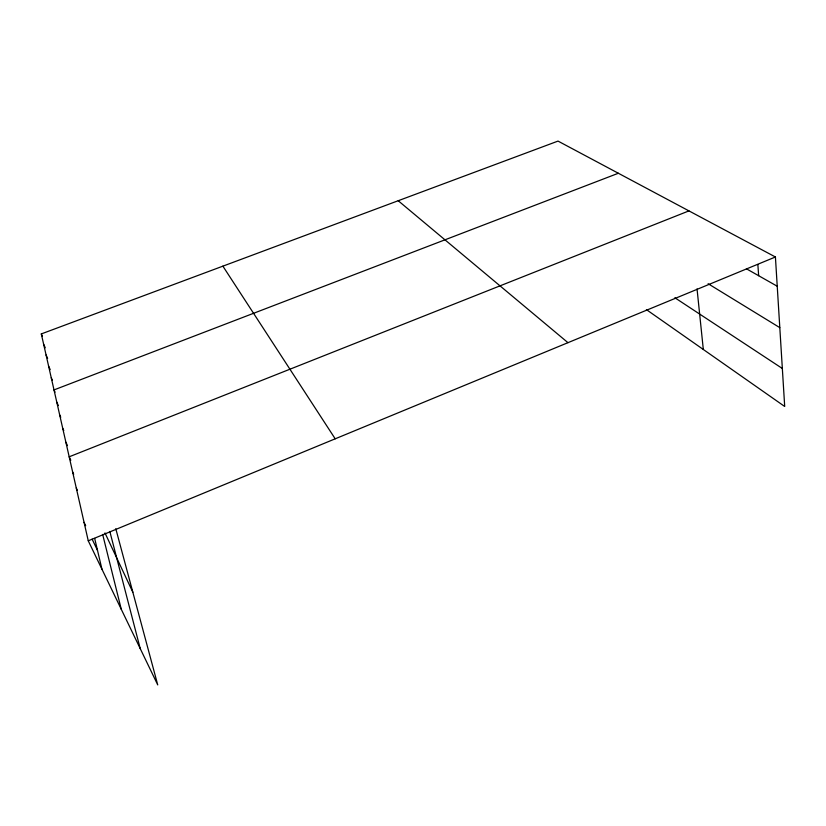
<?xml version="1.0" encoding="UTF-8"?>
<svg xmlns="http://www.w3.org/2000/svg" width="826" height="826" viewBox="0 0 826 826"><rect width="100%" height="100%" fill="white"/><g stroke="black" fill="none" stroke-linecap="round" stroke-linejoin="round"><path stroke-width="1.24" d="M115.785 528.712L157.735 684.909L88.258 540.813L775.418 256.989L784.7 406.475L646.397 309.616M688.946 210.888L69.188 456.799L70.809 460.258M618.354 173.254L54.01 389.913L55.043 392.164M88.258 540.813L41.3 333.921L558.015 141.091L775.418 256.989M746.425 268.791L777.235 286.23M708.099 283.71L779.806 327.643M674.883 297.763L782.346 368.489M398.215 200.728L567.968 342.676M222.886 266.158L335.201 438.812M84.056 522.331L85.677 525.697M92.12 539.151L97.499 550.364M76.271 488.001L77.345 490.272M72.647 472.038L73.7 474.279M104.974 532.935L132.852 592.242M65.884 442.23L67.474 445.637M62.714 428.302L63.767 430.542M59.689 414.962L60.763 417.275M56.788 402.179L58.378 405.597M51.253 377.792L52.327 380.125M48.62 366.166L50.19 369.604M43.644 344.256L45.244 347.767M46.08 354.994L47.629 358.381M41.3 333.921L42.353 336.234M109.827 531.438L140.214 648.575M102.672 534.463L121.277 609.299M94.67 538.387L101.959 569.238M697.041 288.894L703.318 349.481M757.855 264.454L758.65 275.708"/></g></svg>
